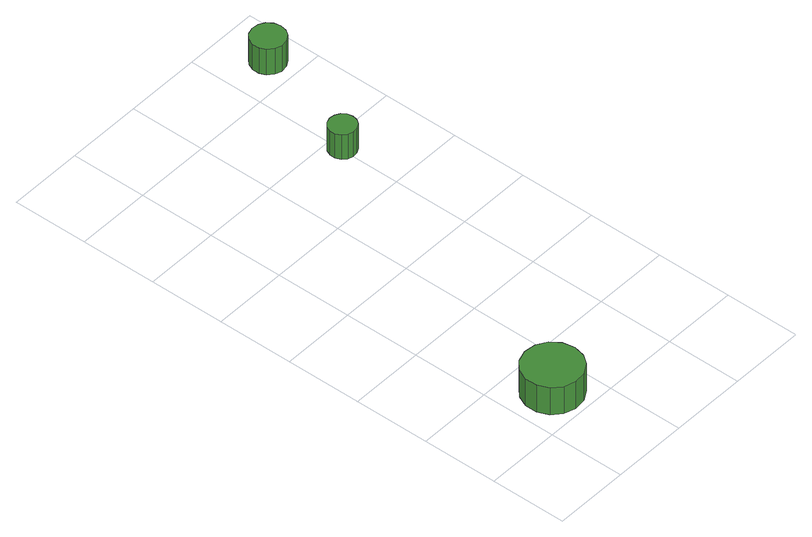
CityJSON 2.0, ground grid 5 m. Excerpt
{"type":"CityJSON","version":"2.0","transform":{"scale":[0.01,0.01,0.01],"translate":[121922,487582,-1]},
"CityObjects":{
"tree1":{"type":"SolitaryVegetationObject","attributes":{"function":"something"},"geometry":[{"type":"MultiSurface","lod":"1","boundaries":[[[0,1,2,3,4,5,6,7,8,9,10,11,12,13,14]],[[15,16,17,18,19,20,21,22,23,24,25,26,27,28,29]],[[0,29,28,1]],[[1,28,27,2]],[[2,27,26,3]],[[3,26,25,4]],[[4,25,24,5]],[[5,24,23,6]],[[6,23,22,7]],[[7,22,21,8]],[[8,21,20,9]],[[9,20,19,10]],[[10,19,18,11]],[[11,18,17,12]],[[12,17,16,13]],[[13,16,15,14]],[[14,15,29,0]]]}]},
"tree2":{"type":"SolitaryVegetationObject","attributes":{"function":"something"},"geometry":[{"type":"MultiSurface","lod":"1","boundaries":[[[30,31,32,33,34,35,36,37,38,39,40,41,42,43,44]],[[45,46,47,48,49,50,51,52,53,54,55,56,57,58,59]],[[30,59,58,31]],[[31,58,57,32]],[[32,57,56,33]],[[33,56,55,34]],[[34,55,54,35]],[[35,54,53,36]],[[36,53,52,37]],[[37,52,51,38]],[[38,51,50,39]],[[39,50,49,40]],[[40,49,48,41]],[[41,48,47,42]],[[42,47,46,43]],[[43,46,45,44]],[[44,45,59,30]]]}]},
"tree3":{"type":"SolitaryVegetationObject","attributes":{"function":"something"},"geometry":[{"type":"MultiSurface","lod":"1","boundaries":[[[60,61,62,63,64,65,66,67,68,69,70,71,72,73,74]],[[75,76,77,78,79,80,81,82,83,84,85,86,87,88,89]],[[60,89,88,61]],[[61,88,87,62]],[[62,87,86,63]],[[63,86,85,64]],[[64,85,84,65]],[[65,84,83,66]],[[66,83,82,67]],[[67,82,81,68]],[[68,81,80,69]],[[69,80,79,70]],[[70,79,78,71]],[[71,78,77,72]],[[72,77,76,73]],[[73,76,75,74]],[[74,75,89,60]]]}]}
},
"vertices":[
[458,229,266],[442,306,266],[396,370,266],[327,410,266],[249,418,266],[174,394,266],[116,341,266],[84,269,266],[84,190,266],[116,118,266],[174,65,266],[249,41,266],[327,49,266],[396,89,266],[442,152,266],[442,152,62],[396,89,62],[327,49,62],[249,41,62],[174,65,62],[116,118,62],[84,190,62],[84,269,62],[116,341,62],[174,394,62],[249,418,62],[327,410,62],[396,370,62],[442,306,62],[458,229,62],
[1100,2405,249],[1093,2441,249],[1071,2471,249],[1039,2489,249],[1003,2493,249],[968,2482,249],[941,2457,249],[926,2424,249],[926,2387,249],[941,2353,249],[968,2329,249],[1003,2318,249],[1039,2321,249],[1071,2340,249],[1093,2369,249],[1093,2369,63],[1071,2340,63],[1039,2321,63],[1003,2318,63],[968,2329,63],[941,2353,63],[926,2387,63],[926,2424,63],[941,2457,63],[968,2482,63],[1003,2493,63],[1039,2489,63],[1071,2471,63],[1093,2441,63],[1100,2405,63],
[1393,3182,257],[1384,3227,257],[1357,3264,257],[1317,3287,257],[1271,3292,257],[1228,3278,257],[1194,3247,257],[1175,3205,257],[1175,3159,257],[1194,3117,257],[1228,3087,257],[1271,3072,257],[1317,3077,257],[1357,3100,257],[1384,3137,257],[1384,3137,64],[1357,3100,64],[1317,3077,64],[1271,3072,64],[1228,3087,64],[1194,3117,64],[1175,3159,64],[1175,3205,64],[1194,3247,64],[1228,3278,64],[1271,3292,64],[1317,3287,64],[1357,3264,64],[1384,3227,64],[1393,3182,64]
]}
